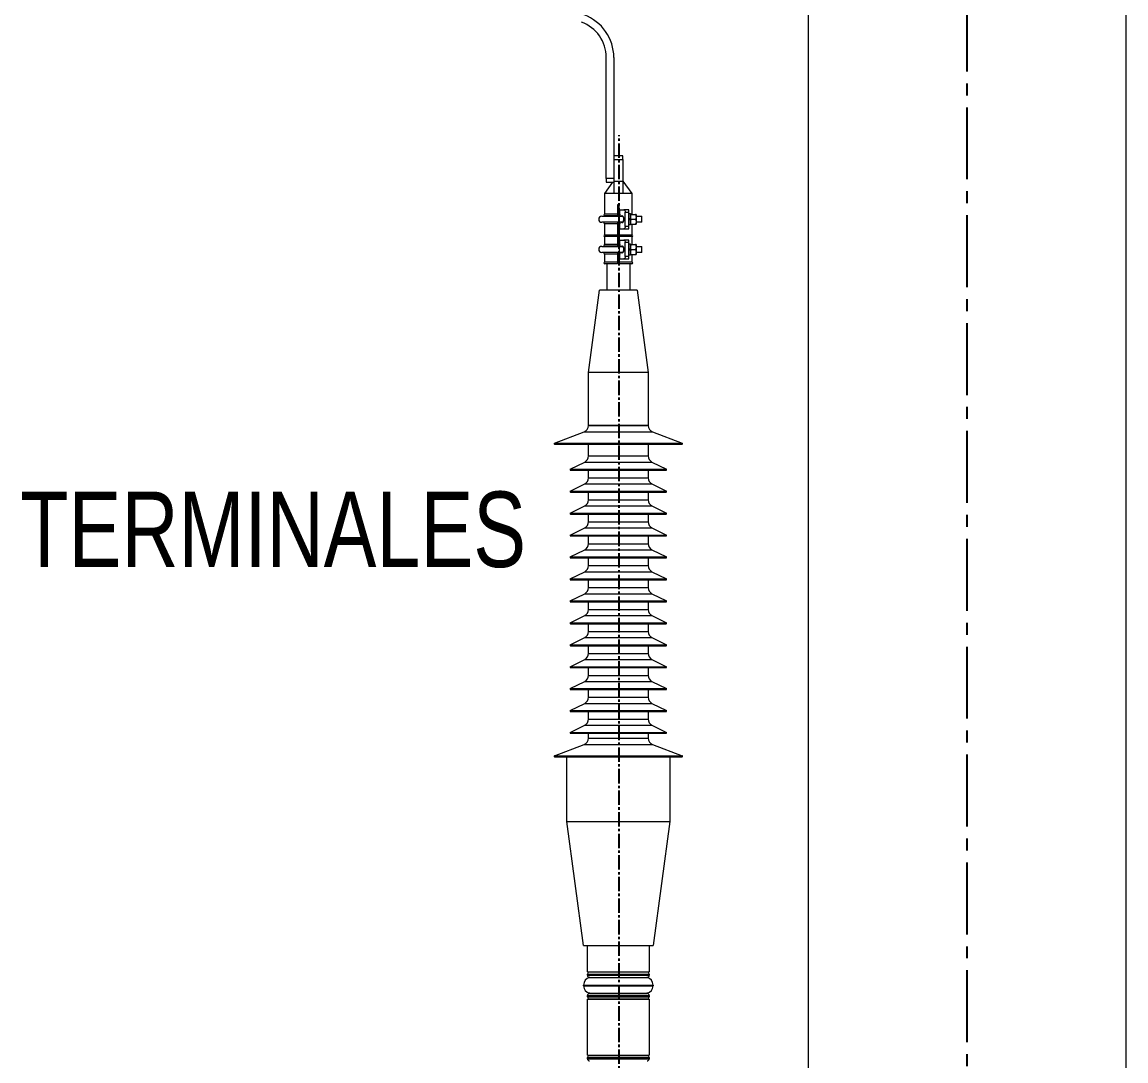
# Model space of a CAD drawing. Header units: millimetres. Extents: x 1587714 to 3094800, y -694377 to -413614.
# Drawn here: x 2045637 to 2047098, y -554347 to -552971 of the extents above; entities that cross this region are included whole.
import ezdxf
from ezdxf.enums import TextEntityAlignment as Align

# ---------------------------------------------------------------- set-up
doc = ezdxf.new("R2010")
doc.units = ezdxf.units.MM
doc.linetypes.add('CENTER2', pattern=[28.575, 19.05, -3.175, 3.175, -3.175])
for name, color, linetype in [('0_EJES', 1, 'CENTER2'), ('M0_EQUIPOS', 7, 'Continuous'), ('M_DIM', 1, 'Continuous')]:
    doc.layers.add(name, color=color, linetype=linetype)
doc.styles.add('ARIAL', font='arial.ttf', dxfattribs={"width": 0.8})

msp = doc.modelspace()

# ---------------------------------------------------------------- linework, layer by layer
at = {"layer": '0_EJES', "color": 8, "ltscale": 5}
msp.add_line((2046887.7201, -561179.822), (2046887.7201, -549179.822), dxfattribs=at)
at = {"layer": '0_EJES'}
msp.add_line((2046427.1142, -560322.6049), (2046427.1142, -553120.5363), dxfattribs=at)
at = {"layer": 'M0_EQUIPOS', "color": 1, "linetype": 'Continuous', "lineweight": 15}
for p, q in [((2046677.7201, -554829.805), (2046677.7201, -552466.405)), ((2047097.7201, -552466.405), (2047097.7201, -554829.805))]:
    msp.add_line(p, q, dxfattribs=at)
at = {"layer": 'M0_EQUIPOS', "color": 40, "linetype": 'Continuous', "lineweight": 15}
for p, q in [((2046409.8201, -553177.6341), (2046409.8201, -553017.5452)), ((2046419.8201, -553017.5452), (2046419.8201, -553147.7352)), ((2046419.8201, -553147.7352), (2046419.8201, -553152.6342)), ((2046419.8201, -553152.6342), (2046419.8201, -553181.9126)), ((2046419.8201, -553177.6341), (2046409.8201, -553177.6341)), ((2046409.8201, -553177.6341), (2046409.8201, -553182.6342)), ((2046409.8201, -553182.6342), (2046419.8201, -553182.6342))]:
    msp.add_line(p, q, dxfattribs=at)
at = {"layer": 'M0_EQUIPOS', "color": 221, "linetype": 'Continuous', "lineweight": 15}
for p, q in [((2046431.8201, -553147.6342), (2046419.8201, -553147.6342)), ((2046419.8201, -553152.6342), (2046431.8201, -553152.6342)), ((2046431.8201, -553152.6342), (2046431.8201, -553147.6342)), ((2046431.8201, -553152.6342), (2046431.8201, -553181.9126)), ((2046431.8201, -553181.1341), (2046443.8118, -553197.6342)), ((2046407.8285, -553197.6342), (2046418.7299, -553182.6342)), ((2046431.8201, -553181.9126), (2046419.8201, -553181.9126)), ((2046419.8201, -553181.9126), (2046419.8201, -553197.6342)), ((2046431.8201, -553181.9126), (2046431.8201, -553197.6342)), ((2046407.8285, -553225.162), (2046407.8285, -553197.6342)), ((2046419.8201, -553197.6342), (2046407.8285, -553197.6342)), ((2046425.8201, -553197.6342), (2046419.8201, -553197.6342)), ((2046431.8201, -553197.6342), (2046425.8201, -553197.6342)), ((2046443.8118, -553197.6342), (2046431.8201, -553197.6342)), ((2046443.8118, -553197.6342), (2046443.8118, -553225.162)), ((2046424.8201, -553225.162), (2046407.8285, -553225.162)), ((2046426.8201, -553212.7786), (2046424.8201, -553212.7786)), ((2046424.8201, -553212.7786), (2046424.8201, -553225.162)), ((2046426.8201, -553225.162), (2046426.8201, -553212.7786)), ((2046427.8201, -553225.162), (2046426.8201, -553225.162)), ((2046427.8201, -553225.162), (2046427.8201, -553219.2786)), ((2046427.8201, -553219.2786), (2046433.2559, -553219.2786)), ((2046439.8201, -553219.2786), (2046433.2559, -553219.2786)), ((2046434.8201, -553241.2785), (2046434.8201, -553222.2785)), ((2046434.8201, -553222.2785), (2046439.8201, -553222.2785)), ((2046439.8201, -553222.2785), (2046439.8201, -553219.2786)), ((2046439.8201, -553241.2785), (2046439.8201, -553222.2785)), ((2046439.8201, -553224.3364), (2046441.8013, -553224.3364)), ((2046441.8013, -553231.1947), (2046441.8013, -553224.3364)), ((2046442.3819, -553225.2786), (2046448.7208, -553225.2786)), ((2046443.8118, -553225.162), (2046442.8733, -553225.162)), ((2046449.3013, -553225.2786), (2046449.3013, -553228.5286)), ((2046403.8285, -553227.7786), (2046426.8285, -553227.7786)), ((2046426.8285, -553235.7786), (2046403.8285, -553235.7786)), ((2046407.8285, -553227.7786), (2046407.8285, -553227.2786)), ((2046424.8201, -553227.2786), (2046407.8285, -553227.2786)), ((2046407.8285, -553252.6786), (2046407.8285, -553237.8619)), ((2046424.8201, -553237.8619), (2046407.8285, -553237.8619)), ((2046426.8214, -553225.7786), (2046424.8023, -553225.7786)), ((2046424.8201, -553227.2786), (2046424.8201, -553227.7786)), ((2046424.8201, -553237.8619), (2046424.8201, -553252.6786)), ((2046427.8201, -553227.2786), (2046426.8201, -553227.2786)), ((2046426.8201, -553227.7786), (2046426.8201, -553227.2786)), ((2046427.8201, -553237.8619), (2046426.8201, -553237.8619)), ((2046426.8201, -553252.6786), (2046426.8201, -553237.8619)), ((2046426.8285, -553227.7786), (2046431.6465, -553227.7786)), ((2046426.8285, -553227.7786), (2046426.8285, -553231.7786)), ((2046426.8285, -553231.7786), (2046426.8285, -553235.7786)), ((2046431.6543, -553235.7786), (2046426.8285, -553235.7786)), ((2046427.8201, -553227.7786), (2046427.8201, -553227.2786)), ((2046427.8201, -553244.2786), (2046427.8201, -553237.8618)), ((2046441.8013, -553231.1947), (2046439.8201, -553231.1947)), ((2046439.8201, -553231.4587), (2046441.8013, -553231.4587)), ((2046439.8201, -553232.0984), (2046441.8013, -553232.0984)), ((2046441.8013, -553232.3625), (2046439.8201, -553232.3625)), ((2046441.8013, -553239.2207), (2046439.8201, -553239.2207)), ((2046441.8013, -553231.2686), (2046441.8013, -553231.1947)), ((2046441.8013, -553232.2885), (2046441.8013, -553231.2686)), ((2046442.3819, -553231.7786), (2046441.8013, -553235.0286)), ((2046441.8013, -553232.2885), (2046441.8013, -553232.3625)), ((2046441.8013, -553239.2207), (2046441.8013, -553232.3625)), ((2046442.3819, -553238.2786), (2046441.8013, -553238.2786)), ((2046442.3819, -553231.7786), (2046448.7208, -553231.7786)), ((2046442.3819, -553238.2786), (2046448.7208, -553238.2786)), ((2046443.8118, -553238.2786), (2046443.8118, -553252.6786)), ((2046448.7208, -553231.7786), (2046449.3013, -553235.0286)), ((2046448.7208, -553238.2786), (2046449.3013, -553238.2786)), ((2046449.3013, -553227.7786), (2046456.3285, -553227.7786)), ((2046449.3013, -553228.5286), (2046449.3013, -553235.0286)), ((2046449.3013, -553235.0286), (2046449.3013, -553238.2786)), ((2046456.3285, -553235.7786), (2046449.3013, -553235.7786)), ((2046456.3285, -553227.7786), (2046456.8285, -553228.2786)), ((2046456.3285, -553227.7786), (2046456.3285, -553235.7786)), ((2046456.8285, -553235.2786), (2046456.3285, -553235.7786)), ((2046456.8285, -553231.7786), (2046456.8285, -553228.2786)), ((2046456.8285, -553235.2786), (2046456.8285, -553231.7786)), ((2046424.8201, -553252.6786), (2046407.8285, -553252.6786)), ((2046407.8285, -553265.3785), (2046407.8285, -553254.7953)), ((2046424.8201, -553254.7953), (2046407.8285, -553254.7953)), ((2046424.8201, -553254.7953), (2046424.8201, -553265.3785)), ((2046443.8118, -553252.6786), (2046426.8201, -553252.6786)), ((2046443.8118, -553254.7953), (2046426.8201, -553254.7953)), ((2046426.8201, -553265.3785), (2046426.8201, -553254.7953)), ((2046427.8201, -553244.2786), (2046433.2559, -553244.2786)), ((2046433.2559, -553244.2786), (2046439.8201, -553244.2786)), ((2046439.8201, -553241.2785), (2046434.8201, -553241.2785)), ((2046439.8201, -553244.2786), (2046439.8201, -553241.2785)), ((2046443.8118, -553254.7953), (2046443.8118, -553265.2786)), ((2046403.8285, -553267.7786), (2046426.8285, -553267.7786)), ((2046424.8201, -553265.3785), (2046407.8285, -553265.3785)), ((2046407.8285, -553267.7786), (2046407.8285, -553267.4952)), ((2046424.8201, -553267.4952), (2046407.8285, -553267.4952)), ((2046424.8201, -553267.4952), (2046424.8201, -553267.7786)), ((2046427.8201, -553265.3785), (2046426.8201, -553265.3785)), ((2046427.8201, -553267.4952), (2046426.8201, -553267.4952)), ((2046426.8201, -553267.7786), (2046426.8201, -553267.4952)), ((2046426.8285, -553267.7786), (2046431.6465, -553267.7786)), ((2046426.8285, -553267.7786), (2046426.8285, -553271.7786)), ((2046427.8201, -553265.3786), (2046427.8201, -553259.2785)), ((2046427.8201, -553259.2785), (2046433.2559, -553259.2785)), ((2046427.8201, -553267.7786), (2046427.8201, -553267.4952)), ((2046439.8201, -553259.2785), (2046433.2559, -553259.2785)), ((2046434.8201, -553281.2786), (2046434.8201, -553262.2786)), ((2046434.8201, -553262.2786), (2046439.8201, -553262.2786)), ((2046439.8201, -553262.2786), (2046439.8201, -553259.2785)), ((2046439.8201, -553281.2786), (2046439.8201, -553262.2786)), ((2046439.8201, -553264.3364), (2046441.8013, -553264.3364)), ((2046441.8013, -553271.1946), (2046441.8013, -553264.3364)), ((2046442.3819, -553265.2786), (2046448.7208, -553265.2786)), ((2046449.3013, -553265.2786), (2046449.3013, -553268.5286)), ((2046449.3013, -553267.7786), (2046456.3285, -553267.7786)), ((2046449.3013, -553268.5286), (2046449.3013, -553275.0286)), ((2046456.3285, -553267.7786), (2046456.8285, -553268.2785)), ((2046456.3285, -553267.7786), (2046456.3285, -553275.7785)), ((2046456.8285, -553271.7786), (2046456.8285, -553268.2785)), ((2046426.8285, -553275.7785), (2046403.8285, -553275.7785)), ((2046407.8285, -553275.9619), (2046407.8285, -553275.7785)), ((2046424.8201, -553275.9619), (2046407.8285, -553275.9619)), ((2046407.8285, -553288.6619), (2046407.8285, -553278.0786)), ((2046424.8201, -553278.0786), (2046407.8285, -553278.0786)), ((2046424.8201, -553275.7785), (2046424.8201, -553275.9619)), ((2046424.8201, -553278.0786), (2046424.8201, -553288.6619)), ((2046426.8201, -553275.9619), (2046426.8201, -553275.7785)), ((2046427.8201, -553275.9619), (2046426.8201, -553275.9619)), ((2046427.8201, -553278.0786), (2046426.8201, -553278.0786)), ((2046426.8201, -553288.6619), (2046426.8201, -553278.0786)), ((2046426.8285, -553271.7786), (2046426.8285, -553275.7785)), ((2046431.6543, -553275.7785), (2046426.8285, -553275.7785)), ((2046427.8201, -553275.9619), (2046427.8201, -553275.7785)), ((2046427.8201, -553284.2786), (2046427.8201, -553278.0785)), ((2046439.8201, -553281.2786), (2046434.8201, -553281.2786)), ((2046441.8013, -553271.1946), (2046439.8201, -553271.1946)), ((2046439.8201, -553271.4587), (2046441.8013, -553271.4587)), ((2046439.8201, -553272.0984), (2046441.8013, -553272.0984)), ((2046441.8013, -553272.3625), (2046439.8201, -553272.3625)), ((2046441.8013, -553279.2208), (2046439.8201, -553279.2208)), ((2046439.8201, -553284.2786), (2046439.8201, -553281.2786)), ((2046441.8013, -553272.2886), (2046441.8013, -553271.1946)), ((2046441.8013, -553271.2686), (2046441.8013, -553271.1946)), ((2046442.3819, -553271.7786), (2046441.8013, -553275.0286)), ((2046441.8013, -553272.2886), (2046441.8013, -553272.3625)), ((2046441.8013, -553279.2208), (2046441.8013, -553272.3625)), ((2046442.3819, -553278.2785), (2046441.8013, -553278.2785)), ((2046442.3819, -553271.7786), (2046448.7208, -553271.7786)), ((2046442.3819, -553278.2785), (2046448.7208, -553278.2785)), ((2046443.8118, -553278.2785), (2046443.8118, -553288.6619)), ((2046448.7208, -553271.7786), (2046449.3013, -553275.0286)), ((2046448.7208, -553278.2785), (2046449.3013, -553278.2785)), ((2046449.3013, -553275.0286), (2046449.3013, -553278.2785)), ((2046456.3285, -553275.7785), (2046449.3013, -553275.7785)), ((2046456.8285, -553275.2786), (2046456.3285, -553275.7785)), ((2046456.8285, -553275.2786), (2046456.8285, -553271.7786)), ((2046424.8201, -553288.6619), (2046407.8285, -553288.6619)), ((2046424.8201, -553290.7786), (2046407.8285, -553290.7786)), ((2046410.8201, -553325.7786), (2046410.8201, -553290.7786)), ((2046443.8118, -553288.6619), (2046426.8201, -553288.6619)), ((2046443.8118, -553290.7786), (2046426.8201, -553290.7786)), ((2046427.8201, -553284.2786), (2046433.2559, -553284.2786)), ((2046433.2559, -553284.2786), (2046439.8201, -553284.2786)), ((2046440.8201, -553290.7786), (2046440.8201, -553325.7786)), ((2046386.3201, -553434.7786), (2046400.8201, -553325.7786)), ((2046426.6392, -553325.7786), (2046400.8201, -553325.7786)), ((2046450.8201, -553325.7786), (2046426.6392, -553325.7786)), ((2046450.8201, -553325.7786), (2046465.3201, -553434.7786)), ((2046386.3201, -553504.7786), (2046386.3201, -553434.7786)), ((2046427.1142, -553434.7786), (2046386.3201, -553434.7786)), ((2046465.3201, -553434.7786), (2046427.1142, -553434.7786)), ((2046465.3201, -553434.7786), (2046465.3201, -553504.7786)), ((2046341.2296, -553528.3469), (2046380.505, -553513.4952)), ((2046380.505, -553513.4952), (2046471.1352, -553513.4952)), ((2046427.1142, -553504.7786), (2046386.3201, -553504.7786)), ((2046386.3217, -553505.077), (2046386.3217, -553504.7786)), ((2046386.3217, -553505.077), (2046465.3185, -553505.077)), ((2046465.3201, -553504.7786), (2046427.1142, -553504.7786)), ((2046465.3185, -553504.7786), (2046465.3185, -553505.077)), ((2046471.1352, -553513.4952), (2046510.4107, -553528.3469)), ((2046341.2296, -553528.3469), (2046510.4107, -553528.3469)), ((2046341.4595, -553529.6049), (2046510.1807, -553529.6049)), ((2046386.3201, -553545.2964), (2046386.3201, -553529.6049)), ((2046465.3201, -553529.6049), (2046465.3201, -553545.2964)), ((2046386.3201, -553545.2964), (2046465.3201, -553545.2964)), ((2046362.2042, -553562.873), (2046381.3303, -553553.3536)), ((2046381.3303, -553553.3536), (2046470.3099, -553553.3536)), ((2046470.3099, -553553.3536), (2046489.436, -553562.873)), ((2046362.2042, -553562.873), (2046489.436, -553562.873)), ((2046362.4938, -553564.1049), (2046489.1464, -553564.1049)), ((2046386.3201, -553574.3561), (2046386.3201, -553564.1049)), ((2046386.3201, -553574.3561), (2046465.3201, -553574.3561)), ((2046465.3201, -553564.1049), (2046465.3201, -553574.3561)), ((2046362.2042, -553591.9327), (2046381.3303, -553582.4133)), ((2046381.3303, -553582.4133), (2046470.3099, -553582.4133)), ((2046470.3099, -553582.4133), (2046489.436, -553591.9327)), ((2046362.2042, -553591.9327), (2046489.436, -553591.9327)), ((2046362.4938, -553593.1646), (2046489.1464, -553593.1646)), ((2046386.3201, -553603.4158), (2046386.3201, -553593.1646)), ((2046386.3201, -553603.4158), (2046465.3201, -553603.4158)), ((2046465.3201, -553593.1646), (2046465.3201, -553603.4158)), ((2046362.2042, -553620.9924), (2046381.3303, -553611.473)), ((2046381.3303, -553611.473), (2046470.3099, -553611.473)), ((2046470.3099, -553611.473), (2046489.436, -553620.9924)), ((2046362.2042, -553620.9924), (2046489.436, -553620.9924)), ((2046362.4938, -553622.2243), (2046489.1464, -553622.2243)), ((2046386.3201, -553632.4755), (2046386.3201, -553622.2243)), ((2046386.3201, -553632.4755), (2046465.3201, -553632.4755)), ((2046465.3201, -553622.2243), (2046465.3201, -553632.4755)), ((2046362.2042, -553650.052), (2046381.3303, -553640.5326)), ((2046381.3303, -553640.5326), (2046470.3099, -553640.5326)), ((2046470.3099, -553640.5326), (2046489.436, -553650.052)), ((2046362.2042, -553650.052), (2046489.436, -553650.052)), ((2046362.4938, -553651.2839), (2046489.1464, -553651.2839)), ((2046386.3201, -553661.5351), (2046386.3201, -553651.2839)), ((2046386.3201, -553661.5351), (2046465.3201, -553661.5351)), ((2046465.3201, -553651.2839), (2046465.3201, -553661.5351)), ((2046362.2042, -553679.1117), (2046381.3303, -553669.5923)), ((2046381.3303, -553669.5923), (2046470.3099, -553669.5923)), ((2046470.3099, -553669.5923), (2046489.436, -553679.1117)), ((2046362.2042, -553679.1117), (2046489.436, -553679.1117)), ((2046362.4938, -553680.3436), (2046489.1464, -553680.3436)), ((2046386.3201, -553690.5948), (2046386.3201, -553680.3436)), ((2046386.3201, -553690.5948), (2046465.3201, -553690.5948)), ((2046465.3201, -553680.3436), (2046465.3201, -553690.5948)), ((2046362.2042, -553708.1714), (2046381.3303, -553698.652)), ((2046381.3303, -553698.652), (2046470.3099, -553698.652)), ((2046470.3099, -553698.652), (2046489.436, -553708.1714)), ((2046362.2042, -553708.1714), (2046489.436, -553708.1714)), ((2046362.4938, -553709.4033), (2046489.1464, -553709.4033)), ((2046386.3201, -553719.6545), (2046386.3201, -553709.4033)), ((2046386.3201, -553719.6545), (2046465.3201, -553719.6545)), ((2046465.3201, -553709.4033), (2046465.3201, -553719.6545)), ((2046362.2042, -553737.231), (2046381.3303, -553727.7117)), ((2046381.3303, -553727.7117), (2046470.3099, -553727.7117)), ((2046470.3099, -553727.7117), (2046489.436, -553737.231)), ((2046362.2042, -553737.231), (2046489.436, -553737.231)), ((2046362.4938, -553738.463), (2046489.1464, -553738.463)), ((2046386.3201, -553748.7142), (2046386.3201, -553738.463)), ((2046386.3201, -553748.7142), (2046465.3201, -553748.7142)), ((2046465.3201, -553738.463), (2046465.3201, -553748.7142)), ((2046362.2042, -553766.2907), (2046381.3303, -553756.7713)), ((2046362.2042, -553766.2907), (2046489.436, -553766.2907)), ((2046381.3303, -553756.7713), (2046470.3099, -553756.7713)), ((2046470.3099, -553756.7713), (2046489.436, -553766.2907)), ((2046362.4938, -553767.5226), (2046489.1464, -553767.5226)), ((2046386.3201, -553777.7738), (2046386.3201, -553767.5226)), ((2046386.3201, -553777.7738), (2046465.3201, -553777.7738)), ((2046465.3201, -553767.5226), (2046465.3201, -553777.7738)), ((2046362.2042, -553795.3504), (2046381.3303, -553785.831)), ((2046362.2042, -553795.3504), (2046489.436, -553795.3504)), ((2046381.3303, -553785.831), (2046470.3099, -553785.831)), ((2046470.3099, -553785.831), (2046489.436, -553795.3504)), ((2046362.4938, -553796.5823), (2046489.1464, -553796.5823)), ((2046386.3201, -553806.8335), (2046386.3201, -553796.5823)), ((2046386.3201, -553806.8335), (2046465.3201, -553806.8335)), ((2046465.3201, -553796.5823), (2046465.3201, -553806.8335)), ((2046362.2042, -553824.4101), (2046381.3303, -553814.8907)), ((2046362.2042, -553824.4101), (2046489.436, -553824.4101)), ((2046381.3303, -553814.8907), (2046470.3099, -553814.8907)), ((2046470.3099, -553814.8907), (2046489.436, -553824.4101)), ((2046362.4938, -553825.642), (2046489.1464, -553825.642)), ((2046386.3201, -553835.8932), (2046386.3201, -553825.642)), ((2046386.3201, -553835.8932), (2046465.3201, -553835.8932)), ((2046465.3201, -553825.642), (2046465.3201, -553835.8932)), ((2046362.2042, -553853.4697), (2046381.3303, -553843.9504)), ((2046362.2042, -553853.4697), (2046489.436, -553853.4697)), ((2046381.3303, -553843.9504), (2046470.3099, -553843.9504)), ((2046470.3099, -553843.9504), (2046489.436, -553853.4697)), ((2046362.4938, -553854.7016), (2046489.1464, -553854.7016)), ((2046386.3201, -553864.9528), (2046386.3201, -553854.7016)), ((2046386.3201, -553864.9528), (2046465.3201, -553864.9528)), ((2046465.3201, -553854.7016), (2046465.3201, -553864.9528)), ((2046362.2042, -553882.5294), (2046381.3303, -553873.01)), ((2046362.2042, -553882.5294), (2046489.436, -553882.5294)), ((2046381.3303, -553873.01), (2046470.3099, -553873.01)), ((2046470.3099, -553873.01), (2046489.436, -553882.5294)), ((2046362.4938, -553883.7613), (2046489.1464, -553883.7613)), ((2046386.3201, -553893.8431), (2046386.3201, -553883.7613)), ((2046386.3201, -553893.8431), (2046465.3201, -553893.8431)), ((2046465.3201, -553883.7613), (2046465.3201, -553893.8431)), ((2046362.2027, -553911.4204), (2046381.3303, -553901.9003)), ((2046362.2027, -553911.4204), (2046489.4375, -553911.4204)), ((2046381.3303, -553901.9003), (2046470.3099, -553901.9003)), ((2046470.3099, -553901.9003), (2046489.4375, -553911.4204)), ((2046362.4924, -553912.6523), (2046489.1479, -553912.6523)), ((2046386.3186, -553919.0782), (2046386.3186, -553912.6523)), ((2046386.3186, -553919.0782), (2046465.3216, -553919.0782)), ((2046465.3216, -553912.6523), (2046465.3216, -553919.0782)), ((2046341.2296, -553942.3469), (2046380.5019, -553927.4964)), ((2046380.5019, -553927.4964), (2046471.1383, -553927.4964)), ((2046471.1383, -553927.4964), (2046510.4107, -553942.3469)), ((2046341.2296, -553942.3469), (2046510.4107, -553942.3469)), ((2046341.4595, -553943.6049), (2046510.1807, -553943.6049)), ((2046357.8201, -554029.6049), (2046357.8201, -553943.6049)), ((2046493.8201, -553943.6049), (2046493.8201, -554029.6049)), ((2046379.8201, -554193.6049), (2046357.8201, -554029.6049)), ((2046357.8201, -554029.6049), (2046493.8201, -554029.6049)), ((2046493.8201, -554029.6049), (2046471.8201, -554193.6049)), ((2046379.8201, -554193.6049), (2046471.8201, -554193.6049)), ((2046384.8201, -554228.6049), (2046384.8201, -554193.6049)), ((2046466.8201, -554193.6049), (2046466.8201, -554228.6049)), ((2046384.8201, -554228.6049), (2046466.8201, -554228.6049)), ((2046384.8201, -554233.1049), (2046384.8201, -554231.6049)), ((2046384.8201, -554231.6049), (2046466.8201, -554231.6049)), ((2046384.8201, -554233.1049), (2046466.8201, -554233.1049)), ((2046386.76, -554228.7985), (2046464.8802, -554228.7985)), ((2046466.8201, -554231.6049), (2046466.8201, -554233.1049)), ((2046379.8201, -554247.1049), (2046379.8201, -554246.1049)), ((2046379.8201, -554246.1049), (2046471.8201, -554246.1049)), ((2046379.8201, -554247.1049), (2046471.8201, -554247.1049)), ((2046387.8201, -554236.1049), (2046463.8201, -554236.1049)), ((2046387.8399, -554236.3029), (2046463.8003, -554236.3029)), ((2046471.8201, -554246.1049), (2046471.8201, -554247.1049)), ((2046384.8201, -554261.6049), (2046384.8201, -554260.1049)), ((2046384.8201, -554260.1049), (2046466.8201, -554260.1049)), ((2046384.8201, -554261.6049), (2046466.8201, -554261.6049)), ((2046387.8201, -554257.1049), (2046463.8201, -554257.1049)), ((2046387.8399, -554256.9069), (2046463.8003, -554256.9069)), ((2046466.8201, -554260.1049), (2046466.8201, -554261.6049)), ((2046384.8201, -554339.1049), (2046384.8201, -554264.6049)), ((2046384.8201, -554264.6049), (2046466.8201, -554264.6049)), ((2046386.76, -554264.4114), (2046464.8802, -554264.4114)), ((2046466.8201, -554264.6049), (2046466.8201, -554339.1049)), ((2046384.8201, -554339.1049), (2046466.8201, -554339.1049)), ((2046384.8201, -554343.6049), (2046384.8201, -554342.1049)), ((2046384.8201, -554342.1049), (2046466.8201, -554342.1049)), ((2046384.8201, -554343.6049), (2046466.8201, -554343.6049)), ((2046386.76, -554339.2985), (2046464.8802, -554339.2985)), ((2046466.8201, -554342.1049), (2046466.8201, -554343.6049))]:
    msp.add_line(p, q, dxfattribs=at)
at = {"layer": 'M0_EQUIPOS', "color": 221, "linetype": 'Continuous', "lineweight": 15, "flags": 128}
msp.add_lwpolyline([(2046443.8118, -553225.162), (2046444.2168, -553225.2425), (2046444.2947, -553225.2786)], dxfattribs=at)
at = {"layer": 'M0_EQUIPOS', "color": 40, "linetype": 'Continuous', "lineweight": 15}
for radius in [60, 50]:
    msp.add_arc((2046359.8201, -553017.5452), radius, 0, 69.8470753, dxfattribs=at)
at = {"layer": 'M0_EQUIPOS', "color": 221, "linetype": 'Continuous', "lineweight": 15}
for centre, radius, start, end in [((2046407.8285, -553226.2203), 1.0583, 90, 270), ((2046403.8285, -553231.7786), 4, 90, 270), ((2046407.8285, -553236.8035), 1.0583, 104.4219214, 270), ((2046407.8285, -553253.7369), 1.0583, 90, 270), ((2046443.8118, -553253.7369), 1.0583, 270, 90), ((2046403.8285, -553271.7786), 4, 90, 270), ((2046407.8285, -553266.4369), 1.0583, 90, 270), ((2046407.8285, -553277.0202), 1.0583, 90, 270), ((2046407.8285, -553289.7202), 1.0583, 90, 270), ((2046443.8118, -553289.7202), 1.0583, 270, 90), ((2046377.3217, -553505.077), 9, 290.7137157, 0), ((2046474.3185, -553505.077), 9, 180, 249.2862843), ((2046341.4595, -553528.9549), 0.65, 110.7137157, 270), ((2046510.1807, -553528.9549), 0.65, 270, 69.2862843), ((2046377.3201, -553545.2964), 9, 296.4602921, 0), ((2046474.3201, -553545.2964), 9, 180, 243.5397079), ((2046362.4938, -553563.4549), 0.65, 116.4602921, 270), ((2046377.3201, -553574.3561), 9, 296.4602921, 0), ((2046474.3201, -553574.3561), 9, 180, 243.5397079), ((2046489.1464, -553563.4549), 0.65, 270, 63.5397079), ((2046362.4938, -553592.5146), 0.65, 116.4602921, 270), ((2046377.3201, -553603.4158), 9, 296.4602921, 0), ((2046474.3201, -553603.4158), 9, 180, 243.5397079), ((2046489.1464, -553592.5146), 0.65, 270, 63.5397079), ((2046362.4938, -553621.5743), 0.65, 116.4602921, 270), ((2046377.3201, -553632.4755), 9, 296.4602921, 0), ((2046474.3201, -553632.4755), 9, 180, 243.5397079), ((2046489.1464, -553621.5743), 0.65, 270, 63.5397079), ((2046362.4938, -553650.6339), 0.65, 116.4602921, 270), ((2046377.3201, -553661.5351), 9, 296.4602921, 0), ((2046474.3201, -553661.5351), 9, 180, 243.5397079), ((2046489.1464, -553650.6339), 0.65, 270, 63.5397079), ((2046362.4938, -553679.6936), 0.65, 116.4602921, 270), ((2046377.3201, -553690.5948), 9, 296.4602921, 0), ((2046474.3201, -553690.5948), 9, 180, 243.5397079), ((2046489.1464, -553679.6936), 0.65, 270, 63.5397079), ((2046362.4938, -553708.7533), 0.65, 116.4602921, 270), ((2046377.3201, -553719.6545), 9, 296.4602921, 0), ((2046474.3201, -553719.6545), 9, 180, 243.5397079), ((2046489.1464, -553708.7533), 0.65, 270, 63.5397079), ((2046362.4938, -553737.813), 0.65, 116.4602921, 270), ((2046377.3201, -553748.7142), 9, 296.4602921, 0), ((2046474.3201, -553748.7142), 9, 180, 243.5397079), ((2046489.1464, -553737.813), 0.65, 270, 63.5397079), ((2046362.4938, -553766.8726), 0.65, 116.4602921, 270), ((2046489.1464, -553766.8726), 0.65, 270, 63.5397079), ((2046377.3201, -553777.7738), 9, 296.4602921, 0), ((2046474.3201, -553777.7738), 9, 180, 243.5397079), ((2046362.4938, -553795.9323), 0.65, 116.4602921, 270), ((2046489.1464, -553795.9323), 0.65, 270, 63.5397079), ((2046377.3201, -553806.8335), 9, 296.4602921, 0), ((2046474.3201, -553806.8335), 9, 180, 243.5397079), ((2046362.4938, -553824.992), 0.65, 116.4602921, 270), ((2046489.1464, -553824.992), 0.65, 270, 63.5397079), ((2046377.3201, -553835.8932), 9, 296.4602921, 0), ((2046474.3201, -553835.8932), 9, 180, 243.5397079), ((2046362.4938, -553854.0516), 0.65, 116.4602921, 270), ((2046489.1464, -553854.0516), 0.65, 270, 63.5397079), ((2046377.3201, -553864.9528), 9, 296.4602921, 0), ((2046474.3201, -553864.9528), 9, 180, 243.5397079), ((2046362.4938, -553883.1113), 0.65, 116.4602921, 270), ((2046489.1464, -553883.1113), 0.65, 270, 63.5397079), ((2046377.3201, -553893.8431), 9, 296.4602921, 0), ((2046474.3201, -553893.8431), 9, 180, 243.5397079), ((2046362.4923, -553912.0023), 0.65, 116.4602921, 270), ((2046489.1479, -553912.0023), 0.65, 270, 63.5397079), ((2046377.3186, -553919.0782), 9, 290.7137157, 0), ((2046474.3216, -553919.0782), 9, 180, 249.2862843), ((2046341.4595, -553942.9549), 0.65, 110.7137157, 270), ((2046510.1807, -553942.9549), 0.65, 270, 69.2862843), ((2046387.8201, -554231.6049), 3, 110.6935413, 180), ((2046387.8201, -554233.1049), 3, 180, 270), ((2046386.7247, -554228.7049), 0.1, 290.6935413, 90), ((2046463.8201, -554233.1049), 3, 270, 0), ((2046464.9156, -554228.7049), 0.1, 90, 249.3064587), ((2046463.8201, -554231.6049), 3, 0, 69.3064587), ((2046389.8201, -554246.1049), 10, 101.4211863, 180), ((2046389.8201, -554247.1049), 10, 180, 258.5788137), ((2046387.8201, -554236.2049), 0.1, 281.4211863, 90.0000007), ((2046463.8201, -554236.2049), 0.1, 89.9999993, 258.5788137), ((2046461.8201, -554246.1049), 10, 0, 78.5788137), ((2046461.8201, -554247.1049), 10, 281.4211863, 0), ((2046387.8201, -554260.1049), 3, 90, 180), ((2046387.8201, -554261.6049), 3, 180, 249.3064587), ((2046387.8201, -554257.0049), 0.1, 269.9999993, 78.5788134), ((2046463.8201, -554257.0049), 0.1, 101.4211866, 270.0000007), ((2046463.8201, -554260.1049), 3, 0, 90), ((2046463.8201, -554261.6049), 3, 290.6935413, 0), ((2046386.7247, -554264.5049), 0.1, 270, 69.3064595), ((2046464.9156, -554264.5049), 0.1, 110.6935405, 270), ((2046387.8201, -554342.1049), 3, 110.6935413, 180), ((2046387.8201, -554343.6049), 3, 180, 270), ((2046386.7247, -554339.2049), 0.1, 290.6935413, 90), ((2046463.8201, -554343.6049), 3, 270, 0), ((2046464.9156, -554339.2049), 0.1, 90, 249.3064587), ((2046463.8201, -554342.1049), 3, 0, 69.3064587)]:
    msp.add_arc(centre, radius, start, end, dxfattribs=at)
at = {"layer": 'M0_EQUIPOS', "color": 221, "linetype": 'Continuous', "lineweight": 15, "extrusion": (0, 0, -1)}
for centre, major_axis, ratio, start_param, end_param in [((2046433.2559, -553222.2786), (0, 3), 0.521408874, 0, 1.570796327), ((2046430.6058, -553231.7786), (0, 4.75), 0.521408874, -0.569621319, 1.570796327), ((2046430.6058, -553231.7786), (0, 4.75), 0.521408874, 1.570796327, 3.711213973), ((2046431.0492, -553231.7786), (0, 4.25), 0.582751095, -0.34470118, -0.019697611), ((2046431.0492, -553231.7786), (0, 4.25), 0.582751095, 3.12748384, 3.486293833), ((2046433.2559, -553241.2786), (0, 3), 0.521408874, 1.570796327, 3.141592654), ((2046430.6058, -553271.7786), (0, 4.75), 0.521408874, -0.569621319, 1.570796327), ((2046431.0492, -553271.7786), (0, 4.25), 0.582751095, -0.34470118, -0.019697611), ((2046433.2559, -553262.2786), (0, 3), 0.521408874, 0, 1.570796327), ((2046430.6058, -553271.7786), (0, 4.75), 0.521408874, 1.570796327, 3.711213973), ((2046431.0492, -553271.7786), (0, 4.25), 0.582751095, 3.12748384, 3.486293833), ((2046433.2559, -553281.2786), (0, 3), 0.521408874, 1.570796327, 3.141592654)]:
    msp.add_ellipse(centre, major_axis=major_axis, ratio=ratio, start_param=start_param, end_param=end_param, dxfattribs=at)
at = {"layer": 'M0_EQUIPOS', "color": 221, "linetype": 'Continuous', "lineweight": 15}
for points, knots in [([(2046424.8201, -553225.162), (2046424.8201, -553225.1694), (2046424.8201, -553225.1862), (2046424.8201, -553225.3345), (2046424.8201, -553225.5866), (2046424.8201, -553225.9117), (2046424.8201, -553226.2711), (2046424.8201, -553226.6244), (2046424.8201, -553226.9326), (2046424.8201, -553227.1591), (2046424.8201, -553227.2658), (2046424.8201, -553227.2753), (2046424.8201, -553227.2786)], [0, 0, 0, 0, 0.085263649, 0.19292598, 0.300415542, 0.40780323, 0.515011031, 0.62217421, 0.729329256, 0.836584813, 0.943928118, 1, 1, 1, 1]), ([(2046426.8201, -553227.2786), (2046426.8201, -553227.2693), (2046426.8201, -553227.2494), (2046426.8201, -553227.0853), (2046426.8201, -553226.8248), (2046426.8201, -553226.4944), (2046426.8201, -553226.134), (2046426.8201, -553225.7833), (2046426.8201, -553225.4817), (2046426.8201, -553225.2642), (2046426.8201, -553225.1715), (2046426.8201, -553225.1642), (2046426.8201, -553225.162)], [0, 0, 0, 0, 0.095809193, 0.203446745, 0.310899516, 0.418242128, 0.525453748, 0.632599792, 0.739787238, 0.847031447, 0.954533921, 1, 1, 1, 1]), ([(2046427.8201, -553227.2786), (2046427.882, -553227.2647), (2046428.0061, -553227.237), (2046428.1683, -553227.0321), (2046428.2849, -553226.7357), (2046428.3418, -553226.387), (2046428.3396, -553226.0351), (2046428.2843, -553225.7114), (2046428.1824, -553225.4395), (2046428.0404, -553225.243), (2046427.912, -553225.169), (2046427.8368, -553225.1633), (2046427.8201, -553225.162)], [0, 0, 0, 0, 0.117367451, 0.235130959, 0.348017411, 0.453646319, 0.553758994, 0.65195148, 0.752023395, 0.856909669, 0.96821346, 1, 1, 1, 1]), ([(2046442.3819, -553225.2786), (2046442.2942, -553225.5514), (2046441.954, -553226.6106), (2046441.8664, -553227.7114), (2046441.8013, -553228.5286)], [0, 0, 0, 0, 0.2575957341, 1, 1, 1, 1]), ([(2046441.8013, -553225.2786), (2046441.8019, -553225.2786), (2046441.8101, -553225.2786), (2046442.1064, -553225.2786), (2046442.3819, -553225.2786)], [0, 0, 0, 0, 0.070271499, 1, 1, 1, 1]), ([(2046448.7208, -553225.2786), (2046448.8084, -553225.5514), (2046449.1486, -553226.6106), (2046449.2363, -553227.7114), (2046449.3013, -553228.5286)], [0, 0, 0, 0, 0.2575957341, 1, 1, 1, 1]), ([(2046449.3013, -553225.2786), (2046449.3007, -553225.2786), (2046449.2925, -553225.2786), (2046448.9962, -553225.2786), (2046448.7208, -553225.2786)], [0, 0, 0, 0, 0.070271499, 1, 1, 1, 1]), ([(2046424.8201, -553235.7452), (2046424.8201, -553235.7527), (2046424.8201, -553235.7695), (2046424.8201, -553235.9177), (2046424.8201, -553236.1698), (2046424.8201, -553236.495), (2046424.8201, -553236.8544), (2046424.8201, -553237.2076), (2046424.8201, -553237.5159), (2046424.8201, -553237.7423), (2046424.8201, -553237.8491), (2046424.8201, -553237.8586), (2046424.8201, -553237.8619)], [0, 0, 0, 0, 0.085265416, 0.192919355, 0.30040812, 0.407795012, 0.515019881, 0.622182266, 0.729336518, 0.836579957, 0.943928534, 1, 1, 1, 1]), ([(2046426.8201, -553237.8619), (2046426.8201, -553237.8525), (2046426.8201, -553237.8327), (2046426.8201, -553237.6685), (2046426.8201, -553237.4081), (2046426.8201, -553237.0777), (2046426.8201, -553236.7172), (2046426.8201, -553236.3666), (2046426.8201, -553236.065), (2046426.8201, -553235.8475), (2046426.8201, -553235.7547), (2046426.8201, -553235.7474), (2046426.8201, -553235.7452)], [0, 0, 0, 0, 0.095809086, 0.20345465, 0.3108943, 0.418236793, 0.525466219, 0.6325947, 0.739782027, 0.847026118, 0.954533972, 1, 1, 1, 1]), ([(2046427.8201, -553237.8618), (2046427.882, -553237.848), (2046428.0061, -553237.8202), (2046428.1683, -553237.6153), (2046428.2849, -553237.319), (2046428.3418, -553236.9701), (2046428.3396, -553236.6185), (2046428.2844, -553236.294), (2046428.1822, -553236.0251), (2046428.0556, -553235.8377), (2046427.9602, -553235.7963), (2046427.9192, -553235.7786)], [0, 0, 0, 0, 0.1253854752, 0.2511940638, 0.371778086, 0.4846407307, 0.5915926596, 0.6964756672, 0.8033986063, 0.9154401018, 1, 1, 1, 1]), ([(2046433.0259, -553231.7786), (2046433.0221, -553231.5893), (2046433.011, -553231.0321), (2046432.8853, -553230.1259), (2046432.6144, -553229.1648), (2046432.2376, -553228.3811), (2046431.7973, -553227.8364), (2046431.3751, -553227.5542), (2046431.1349, -553227.5457), (2046431.0203, -553227.5416)], [0, 0, 0, 0, 0.075276605, 0.221523639, 0.371148509, 0.525495848, 0.685029418, 0.849763343, 1, 1, 1, 1]), ([(2046431.0741, -553236.0007), (2046431.1607, -553236.0013), (2046431.3716, -553236.0026), (2046431.7511, -553235.7578), (2046432.1899, -553235.2504), (2046432.5772, -553234.4922), (2046432.8646, -553233.5308), (2046433.0071, -553232.5917), (2046433.0208, -553231.9993), (2046433.0259, -553231.7786)], [0, 0, 0, 0, 0.116185681, 0.283037702, 0.440555417, 0.603130942, 0.75901584, 0.910186776, 1, 1, 1, 1]), ([(2046441.8013, -553228.5286), (2046441.8099, -553228.8241), (2046441.842, -553229.9242), (2046442.1538, -553230.9952), (2046442.3819, -553231.7786)], [0, 0, 0, 0, 0.2686292939, 1, 1, 1, 1]), ([(2046441.8013, -553235.0286), (2046441.8019, -553235.1056), (2046441.8102, -553236.2039), (2046442.1064, -553237.279), (2046442.3819, -553238.2786)], [0, 0, 0, 0, 0.070169985, 1, 1, 1, 1]), ([(2046449.3013, -553228.5286), (2046449.2927, -553228.8241), (2046449.2606, -553229.9242), (2046448.9488, -553230.9952), (2046448.7208, -553231.7786)], [0, 0, 0, 0, 0.268628963, 1, 1, 1, 1]), ([(2046449.3013, -553235.0286), (2046449.3007, -553235.1056), (2046449.2925, -553236.2039), (2046448.9962, -553237.279), (2046448.7208, -553238.2786)], [0, 0, 0, 0, 0.070169985, 1, 1, 1, 1]), ([(2046424.8201, -553252.6786), (2046424.8201, -553252.6861), (2046424.8201, -553252.7029), (2046424.8201, -553252.8511), (2046424.8201, -553253.1032), (2046424.8201, -553253.4284), (2046424.8201, -553253.7878), (2046424.8201, -553254.141), (2046424.8201, -553254.4493), (2046424.8201, -553254.6758), (2046424.8201, -553254.7825), (2046424.8201, -553254.792), (2046424.8201, -553254.7953)], [0, 0, 0, 0, 0.0852633466, 0.1929252954, 0.300401899, 0.4078053321, 0.5150127523, 0.6221755511, 0.7293302167, 0.8365853932, 0.9439283175, 1, 1, 1, 1]), ([(2046426.8201, -553254.7953), (2046426.8201, -553254.7859), (2046426.8201, -553254.7661), (2046426.8201, -553254.6019), (2046426.8201, -553254.3414), (2046426.8201, -553254.011), (2046426.8201, -553253.6506), (2046426.8201, -553253.2999), (2046426.8201, -553252.9984), (2046426.8201, -553252.7809), (2046426.8201, -553252.6882), (2046426.8201, -553252.6808), (2046426.8201, -553252.6786)], [0, 0, 0, 0, 0.095809613, 0.203455769, 0.31089601, 0.418239093, 0.525469109, 0.632598179, 0.739786096, 0.847030776, 0.954533722, 1, 1, 1, 1]), ([(2046424.8201, -553265.3785), (2046424.8201, -553265.386), (2046424.8201, -553265.4029), (2046424.8201, -553265.5511), (2046424.8201, -553265.8032), (2046424.8201, -553266.1283), (2046424.8201, -553266.4878), (2046424.8201, -553266.841), (2046424.8201, -553267.1492), (2046424.8201, -553267.3757), (2046424.8201, -553267.4824), (2046424.8201, -553267.492), (2046424.8201, -553267.4952)], [0, 0, 0, 0, 0.0852658405, 0.1929279101, 0.3004046341, 0.407792061, 0.5150174645, 0.6221803834, 0.7293351691, 0.8365791422, 0.9439282547, 1, 1, 1, 1]), ([(2046426.8201, -553267.4952), (2046426.8201, -553267.4859), (2046426.8201, -553267.4661), (2046426.8201, -553267.3018), (2046426.8201, -553267.0414), (2046426.8201, -553266.711), (2046426.8201, -553266.3506), (2046426.8201, -553265.9999), (2046426.8201, -553265.6983), (2046426.8201, -553265.4808), (2046426.8201, -553265.3881), (2046426.8201, -553265.3807), (2046426.8201, -553265.3785)], [0, 0, 0, 0, 0.095809086, 0.20345465, 0.3108943, 0.418236793, 0.525466219, 0.6325947, 0.739782027, 0.847026118, 0.954533972, 1, 1, 1, 1]), ([(2046427.8201, -553267.4952), (2046427.882, -553267.4813), (2046428.0061, -553267.4536), (2046428.1683, -553267.2487), (2046428.2849, -553266.9523), (2046428.3418, -553266.6036), (2046428.3396, -553266.2517), (2046428.2843, -553265.928), (2046428.1824, -553265.656), (2046428.0404, -553265.4597), (2046427.912, -553265.3855), (2046427.8368, -553265.3799), (2046427.8201, -553265.3786)], [0, 0, 0, 0, 0.1173681289, 0.2351323167, 0.3480060051, 0.4536355234, 0.5537487762, 0.6519418289, 0.7520279455, 0.85690533, 0.9682141871, 1, 1, 1, 1]), ([(2046433.0259, -553271.7786), (2046433.0221, -553271.5893), (2046433.011, -553271.0321), (2046432.8853, -553270.1259), (2046432.6144, -553269.1648), (2046432.2377, -553268.3811), (2046431.7973, -553267.8363), (2046431.3751, -553267.5542), (2046431.1349, -553267.5457), (2046431.0203, -553267.5416)], [0, 0, 0, 0, 0.075276167, 0.221529919, 0.371147271, 0.52549898, 0.68503162, 0.849764587, 1, 1, 1, 1]), ([(2046442.3819, -553265.2786), (2046442.2942, -553265.5514), (2046441.954, -553266.6106), (2046441.8664, -553267.7114), (2046441.8013, -553268.5286)], [0, 0, 0, 0, 0.2575825135, 1, 1, 1, 1]), ([(2046441.8013, -553265.2786), (2046441.8019, -553265.2786), (2046441.8101, -553265.2786), (2046442.1064, -553265.2786), (2046442.3819, -553265.2786)], [0, 0, 0, 0, 0.070271499, 1, 1, 1, 1]), ([(2046441.8013, -553268.5286), (2046441.8099, -553268.8241), (2046441.842, -553269.9242), (2046442.1538, -553270.9952), (2046442.3819, -553271.7786)], [0, 0, 0, 0, 0.268615809, 1, 1, 1, 1]), ([(2046448.7208, -553265.2786), (2046448.8084, -553265.5514), (2046449.1486, -553266.6106), (2046449.2363, -553267.7114), (2046449.3013, -553268.5286)], [0, 0, 0, 0, 0.2575825135, 1, 1, 1, 1]), ([(2046449.3013, -553265.2786), (2046449.3007, -553265.2786), (2046449.2925, -553265.2786), (2046448.9962, -553265.2786), (2046448.7208, -553265.2786)], [0, 0, 0, 0, 0.070271499, 1, 1, 1, 1]), ([(2046449.3013, -553268.5286), (2046449.2927, -553268.8241), (2046449.2606, -553269.9242), (2046448.9488, -553270.9952), (2046448.7208, -553271.7786)], [0, 0, 0, 0, 0.268615478, 1, 1, 1, 1]), ([(2046424.8201, -553275.9619), (2046424.8201, -553275.9694), (2046424.8201, -553275.9862), (2046424.8201, -553276.1344), (2046424.8201, -553276.3865), (2046424.8201, -553276.7117), (2046424.8201, -553277.0711), (2046424.8201, -553277.4243), (2046424.8201, -553277.7326), (2046424.8201, -553277.959), (2046424.8201, -553278.0658), (2046424.8201, -553278.0753), (2046424.8201, -553278.0786)], [0, 0, 0, 0, 0.0852636467, 0.1929259745, 0.3004029563, 0.4077906408, 0.5150163013, 0.6221794773, 0.72933452, 0.8365787502, 0.9439281202, 1, 1, 1, 1]), ([(2046426.8201, -553278.0786), (2046426.8201, -553278.0692), (2046426.8201, -553278.0494), (2046426.8201, -553277.8852), (2046426.8201, -553277.6247), (2046426.8201, -553277.2943), (2046426.8201, -553276.9339), (2046426.8201, -553276.5832), (2046426.8201, -553276.2817), (2046426.8201, -553276.0642), (2046426.8201, -553275.9715), (2046426.8201, -553275.9641), (2046426.8201, -553275.9619)], [0, 0, 0, 0, 0.095809613, 0.203455769, 0.31089601, 0.418239093, 0.525469109, 0.632598179, 0.739786096, 0.847030776, 0.954533722, 1, 1, 1, 1]), ([(2046427.8201, -553278.0785), (2046427.882, -553278.0647), (2046428.0061, -553278.037), (2046428.1683, -553277.8321), (2046428.2849, -553277.5357), (2046428.3418, -553277.1869), (2046428.3396, -553276.8351), (2046428.2843, -553276.5113), (2046428.1824, -553276.2394), (2046428.0404, -553276.043), (2046427.912, -553275.9689), (2046427.8368, -553275.9632), (2046427.8201, -553275.9619)], [0, 0, 0, 0, 0.117364368, 0.235127819, 0.348014216, 0.453643073, 0.553755698, 0.651948136, 0.752020003, 0.856906226, 0.968214386, 1, 1, 1, 1]), ([(2046431.0741, -553276.0007), (2046431.1607, -553276.0013), (2046431.3716, -553276.0026), (2046431.7511, -553275.7577), (2046432.1899, -553275.2505), (2046432.5772, -553274.4922), (2046432.8646, -553273.5308), (2046433.0071, -553272.5917), (2046433.0208, -553271.9993), (2046433.0259, -553271.7786)], [0, 0, 0, 0, 0.1161860976, 0.2830404592, 0.4405552677, 0.6031365706, 0.7590153502, 0.9101945137, 1, 1, 1, 1]), ([(2046441.8013, -553275.0286), (2046441.8019, -553275.1056), (2046441.8102, -553276.2038), (2046442.1064, -553277.2789), (2046442.3819, -553278.2785)], [0, 0, 0, 0, 0.0701573473, 1, 1, 1, 1]), ([(2046449.3013, -553275.0286), (2046449.3007, -553275.1056), (2046449.2925, -553276.2038), (2046448.9962, -553277.2789), (2046448.7208, -553278.2785)], [0, 0, 0, 0, 0.0701573473, 1, 1, 1, 1]), ([(2046424.8201, -553288.6619), (2046424.8201, -553288.6694), (2046424.8201, -553288.6862), (2046424.8201, -553288.8344), (2046424.8201, -553289.0865), (2046424.8201, -553289.4117), (2046424.8201, -553289.7711), (2046424.8201, -553290.1243), (2046424.8201, -553290.4325), (2046424.8201, -553290.6591), (2046424.8201, -553290.7658), (2046424.8201, -553290.7753), (2046424.8201, -553290.7786)], [0, 0, 0, 0, 0.0852657556, 0.1929201248, 0.3004093184, 0.4077966385, 0.5150219352, 0.6221847475, 0.7293241148, 0.8365793048, 0.9439283105, 1, 1, 1, 1]), ([(2046426.8201, -553290.7786), (2046426.8201, -553290.7692), (2046426.8201, -553290.7494), (2046426.8201, -553290.5852), (2046426.8201, -553290.3248), (2046426.8201, -553289.9944), (2046426.8201, -553289.6339), (2046426.8201, -553289.2833), (2046426.8201, -553288.9817), (2046426.8201, -553288.7641), (2046426.8201, -553288.6715), (2046426.8201, -553288.6641), (2046426.8201, -553288.6619)], [0, 0, 0, 0, 0.095808573, 0.20345356, 0.310892633, 0.418234551, 0.525463402, 0.632591309, 0.739778061, 0.847032437, 0.954534215, 1, 1, 1, 1])]:
    msp.add_open_spline(points, degree=3, knots=knots, dxfattribs=at)

# ---------------------------------------------------------------- texts
at = {"layer": 'M_DIM', "color": 11, "style": 'ARIAL', "width": 0.75}
msp.add_text('TERMINALES', height=100, dxfattribs=at).set_placement((2045968.8865, -553642.446), align=Align.MIDDLE)

doc.saveas('drawing.dxf')
